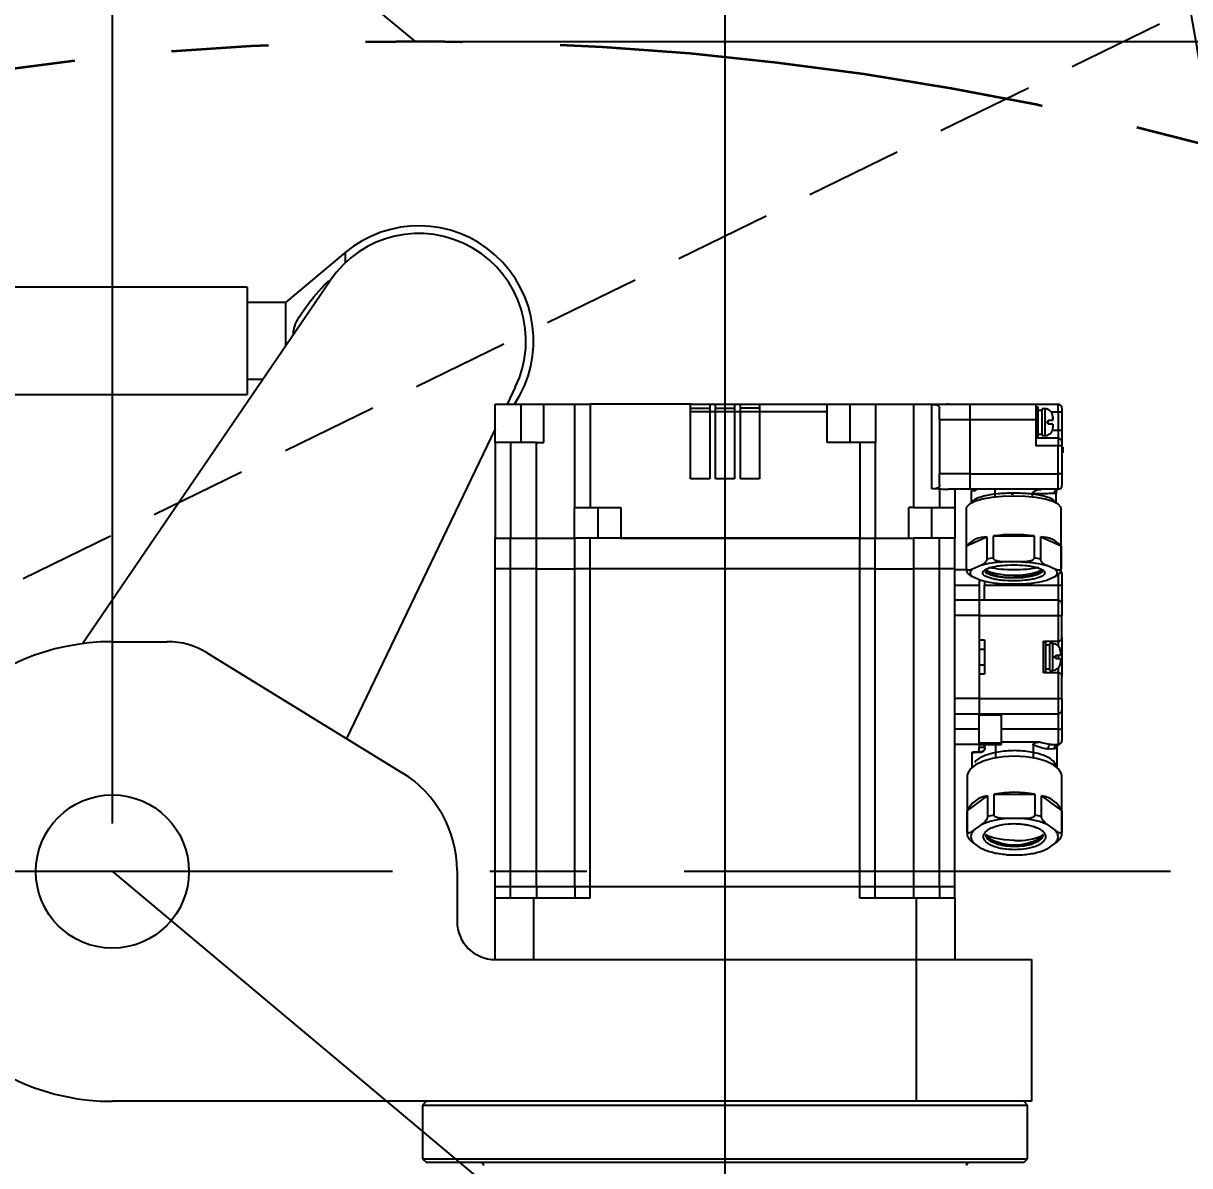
# Model space of a CAD drawing. Header units: millimetres. Extents: x 415 to 2018, y 500 to 823.
# Drawn here: x 527.11 to 542.34, y 716.87 to 731.78 of the extents above; entities that cross this region are included whole.
import ezdxf

# ---------------------------------------------------------------- set-up
doc = ezdxf.new("R2010")
doc.units = ezdxf.units.MM
doc.header["$PDSIZE"] = -1
for name, pattern in [('CENTER', [10.16, 6.35, -1.27, 1.27, -1.27]), ('CENTER2', [1.125, 0.75, -0.125, 0.125, -0.125]), ('HIDDEN', [1.905, 1.27, -0.635]), ('PHANTOM', [12.7, 6.35, -1.27, 1.27, -1.27, 1.27, -1.27])]:
    doc.linetypes.add(name, pattern=pattern)
doc.layers.get('Defpoints').update_dxf_attribs({"lineweight": 18})
doc.dimstyles.new('ISO-25', dxfattribs={"dimtxt": 2.5, "dimasz": 2.5, "dimexe": 1.25, "dimexo": 0.625, "dimtad": 1, "dimtoh": 1, "dimlfac": 10, "dimtxsty": 'Standard', "dimcen": 2.5, "dimadec": 0, "dimazin": 0, "dimtfac": 1, "dimtmove": 0, "dimatfit": 3, "dimfxl": 1, "dimarcsym": 0})

# ---------------------------------------------------------------- blocks, each defined once
blk = doc.blocks.new('*D45')
at = {"color": 0, "lineweight": -2}
for p, q in [((488.268, 721.337), (488.268, 737.799)), ((528.268, 721.337), (528.268, 737.799)), ((490.768, 736.549), (525.768, 736.549))]:
    blk.add_line(p, q, dxfattribs=at)
at = {"color": 0}
for points in [[(490.768, 736.965), (490.768, 736.132), (488.268, 736.549)], [(525.768, 736.965), (525.768, 736.132), (528.268, 736.549)]]:
    blk.add_solid(points, dxfattribs=at)
at = {"layer": 'Defpoints', "color": 0}
for p in [(528.268, 736.549), (488.268, 720.712), (528.268, 720.712)]:
    blk.add_point(p, dxfattribs=at)
at = {"color": 0, "insert": (508.268, 738.424), "char_height": 2.5, "width": 9.64286, "attachment_point": 5}
blk.add_mtext('\\A1;400', dxfattribs=at)
blk = doc.blocks.new('*X9')
at = {"color": 0, "linetype": 'CENTER'}
blk.add_line((33.645, 0), (-34.322, 0), dxfattribs=at)
blk = doc.blocks.new('*X10')
at = {"color": 0, "linetype": 'CENTER2'}
blk.add_line((0, -1.671), (0, 11.6), dxfattribs=at)
blk = doc.blocks.new('*D46')
at = {"color": 0, "lineweight": -2}
for p, q in [((528.268, 721.337), (528.268, 737.759)), ((536.268, 714.286), (536.268, 737.759)), ((533.768, 736.509), (530.768, 736.509))]:
    blk.add_line(p, q, dxfattribs=at)
at = {"color": 0}
for points in [[(530.768, 736.926), (530.768, 736.092), (528.268, 736.509)], [(533.768, 736.926), (533.768, 736.092), (536.268, 736.509)]]:
    blk.add_solid(points, dxfattribs=at)
at = {"layer": 'Defpoints', "color": 0}
for p in [(528.268, 736.509), (528.268, 720.712), (536.268, 713.661)]:
    blk.add_point(p, dxfattribs=at)
at = {"color": 0, "insert": (532.268, 738.384), "char_height": 2.5, "width": 6.07143, "attachment_point": 5}
blk.add_mtext('\\A1;80', dxfattribs=at)
blk = doc.blocks.new('*D48')
at = {"color": 0, "lineweight": -2}
for p, q in [((509.149, 735.35), (537.967, 749.405)), ((542.71, 720.712), (544.591, 720.712))]:
    blk.add_line(p, q, dxfattribs=at)
blk.add_arc((479.137, 720.712), 64.204, 2.23115, 23.76885, dxfattribs=at)
at = {"color": 0}
for points in [[(537.517, 746.414), (538.273, 746.764), (536.843, 748.857)], [(543.709, 723.219), (542.876, 723.203), (543.341, 720.712)]]:
    blk.add_solid(points, dxfattribs=at)
at = {"layer": 'Defpoints', "color": 0}
for p in [(508.587, 735.076), (542.608, 730.386), (474.117, 720.712), (542.085, 720.712), (472.635, 717.541)]:
    blk.add_point(p, dxfattribs=at)
at = {"color": 0, "insert": (542.751, 738.593), "char_height": 2.5, "width": 8.57143, "attachment_point": 5, "rotation": 285.7003}
blk.add_mtext('\\A1;26°', dxfattribs=at)
blk = doc.blocks.new('*D49')
at = {"color": 0, "lineweight": -2}
blk.add_line((503.756, 691.428), (505.32, 690.115), dxfattribs=at)
blk.add_arc((468.856, 720.712), 46.35, 323.0908, 356.9092, dxfattribs=at)
at = {"color": 0}
for points in [[(514.722, 718.224), (515.555, 718.201), (515.206, 720.712)], [(506.243, 692.617), (505.591, 693.136), (504.362, 690.919)]]:
    blk.add_solid(points, dxfattribs=at)
at = {"layer": 'Defpoints', "color": 0}
for p in [(474.117, 720.712), (542.085, 720.712), (472.635, 717.541), (513.957, 710.023), (503.277, 691.829)]:
    blk.add_point(p, dxfattribs=at)
at = {"color": 0, "insert": (510.366, 704.745), "char_height": 2.5, "width": 8.57143, "attachment_point": 5, "rotation": 68.9602}
blk.add_mtext('\\A1;40°', dxfattribs=at)
blk = doc.blocks.new('*D50')
at = {"color": 0, "lineweight": -2}
blk.add_arc((488.268, 680.712), 13.508, 5.6195, 79.3805, dxfattribs=at)
at = {"color": 0}
for points in [[(490.719, 693.573), (490.796, 694.403), (488.268, 694.219)], [(502.128, 682.037), (501.295, 682.032), (501.725, 679.535)]]:
    blk.add_solid(points, dxfattribs=at)
at = {"layer": 'Defpoints', "color": 0}
for p in [(488.268, 736.123), (500.339, 686.774), (488.268, 680.712), (488.268, 679.939), (528.126, 677.225)]:
    blk.add_point(p, dxfattribs=at)
at = {"color": 0, "insert": (499.61, 691.104), "char_height": 2.5, "width": 9.23588, "attachment_point": 5, "rotation": 312.5}
blk.add_mtext('\\A1;95°', dxfattribs=at)
blk = doc.blocks.new('*D54')
at = {"color": 0, "lineweight": -2}
for p, q in [((532.845, 731.547), (596.946, 731.547)), ((595.696, 632.829), (595.696, 729.047)), ((536.912, 630.329), (596.946, 630.329))]:
    blk.add_line(p, q, dxfattribs=at)
at = {"color": 0}
for points in [[(595.279, 729.047), (596.113, 729.047), (595.696, 731.547)], [(595.279, 632.829), (596.113, 632.829), (595.696, 630.329)]]:
    blk.add_solid(points, dxfattribs=at)
at = {"layer": 'Defpoints', "color": 0}
for p in [(532.22, 731.547), (595.696, 731.547), (536.287, 630.329)]:
    blk.add_point(p, dxfattribs=at)
at = {"color": 0, "insert": (593.821, 680.938), "char_height": 2.5, "width": 11.07143, "attachment_point": 5, "rotation": 90}
blk.add_mtext('\\A1;1012', dxfattribs=at)
blk = doc.blocks.new('*D118')
at = {"color": 1, "lineweight": -3}
blk.add_arc((508.268, 715.353), 9.386, 255.3058, 10.6942, dxfattribs=at)
at = {"color": 1}
for points in [[(517.887, 717.226), (517.096, 716.963), (516.705, 719.468)], [(506.046, 706.659), (505.729, 705.888), (503.575, 707.224)]]:
    blk.add_solid(points, dxfattribs=at)
at = {"layer": 'Defpoints', "color": 0}
for p in [(544.22, 732.888), (508.268, 715.353), (508.268, 715.353), (509.485, 706.046), (488.268, 680.712)]:
    blk.add_point(p, dxfattribs=at)
at = {"color": 1, "insert": (513.391, 709.859), "char_height": 2.5, "attachment_point": 5, "rotation": 43}
blk.add_mtext('146%%d', dxfattribs=at)

msp = doc.modelspace()

# ---------------------------------------------------------------- linework, layer by layer
at = {"linetype": 'HIDDEN'}
for p, q in [((524.2202, 738.2466), (532.2202, 731.5466)), ((508.2684, 715.3528), (544.2202, 732.8877))]:
    msp.add_line(p, q, dxfattribs=at)
at = {"color": 161, "linetype": 'Continuous', "lineweight": 25, "true_color": 0x67adff}
for p, q in [((531.3059, 728.7905), (530.5284, 728.14)), ((531.3059, 728.7905), (531.3059, 728.6567)), ((530.0284, 728.34), (495.0284, 728.34)), ((527.8764, 723.6861), (531.1119, 728.429)), ((530.0284, 728.34), (530.0284, 726.94)), ((530.5284, 728.14), (530.0284, 728.14)), ((530.5284, 728.14), (530.5284, 727.64)), ((530.5284, 727.64), (530.5284, 727.5737)), ((530.0284, 727.14), (530.2326, 727.14)), ((533.53, 727.0329), (533.4236, 726.8118)), ((495.0284, 726.94), (530.0284, 726.94)), ((533.2684, 726.3118), (533.2684, 726.8118)), ((533.2684, 726.8118), (533.6039, 726.8118)), ((533.6039, 726.8118), (533.6039, 726.3118)), ((533.6039, 726.8118), (533.9039, 726.8118)), ((533.9039, 726.3118), (533.9039, 726.8118)), ((533.9039, 726.8118), (534.3084, 726.8118)), ((534.3084, 725.4618), (534.3084, 726.8118)), ((534.3084, 726.8118), (534.5084, 726.8118)), ((534.5084, 726.8118), (534.5084, 725.4618)), ((535.8184, 726.8118), (534.5084, 726.8118)), ((535.8184, 725.8368), (535.8184, 726.8118)), ((535.8184, 726.8118), (536.0684, 726.8118)), ((536.0684, 726.8118), (536.0684, 726.7118)), ((536.0684, 726.8118), (536.1434, 726.8118)), ((536.1434, 726.7118), (536.1434, 726.8118)), ((536.1434, 726.8118), (536.3934, 726.8118)), ((536.3934, 726.8118), (536.3934, 726.7118)), ((536.3934, 726.8118), (536.4684, 726.8118)), ((536.4684, 726.7118), (536.4684, 726.8118)), ((536.4684, 726.8118), (536.7184, 726.8118)), ((536.7184, 726.8118), (536.7184, 726.7118)), ((536.7184, 726.8118), (537.6013, 726.8118)), ((537.6013, 726.7118), (537.6013, 726.8118)), ((537.6013, 726.8118), (537.9013, 726.8118)), ((537.9013, 726.3118), (537.9013, 726.8118)), ((537.9013, 726.8118), (538.2376, 726.8118)), ((538.2376, 726.3118), (538.2376, 726.8118)), ((538.2376, 726.8118), (538.7284, 726.8118)), ((538.7284, 726.8118), (538.7284, 725.4618)), ((538.7284, 726.8118), (539.0684, 726.8118)), ((538.9684, 726.8078), (539.0684, 726.8078)), ((538.9684, 725.7058), (538.9684, 726.8078)), ((539.0684, 726.8078), (539.0684, 726.8118)), ((539.0684, 726.8118), (539.1884, 726.8118)), ((539.1884, 726.8118), (539.4684, 726.8118)), ((539.4684, 726.6118), (539.4684, 726.8118)), ((539.4684, 726.8118), (540.3284, 726.8118)), ((540.3284, 726.8118), (540.3284, 726.6118)), ((540.3284, 726.8118), (540.6184, 726.8118)), ((540.6184, 726.7118), (540.6184, 726.8118)), ((535.8184, 726.7618), (536.0684, 726.7618)), ((536.0684, 726.7118), (535.8184, 726.7118)), ((536.0684, 726.7118), (536.0684, 725.8368)), ((536.1434, 726.7118), (536.0684, 726.7118)), ((536.1434, 726.7618), (536.3934, 726.7618)), ((536.1434, 725.8368), (536.1434, 726.7118)), ((536.3934, 726.7118), (536.1434, 726.7118)), ((536.3934, 726.7118), (536.3934, 725.8368)), ((536.4684, 726.7118), (536.3934, 726.7118)), ((536.7184, 726.7618), (536.4684, 726.7618)), ((536.4684, 725.8368), (536.4684, 726.7118)), ((536.7184, 726.7118), (536.4684, 726.7118)), ((536.7184, 726.7118), (536.7184, 725.8368)), ((537.6013, 726.7118), (536.7184, 726.7118)), ((537.6013, 726.3118), (537.6013, 726.7118)), ((539.0684, 726.6118), (539.0684, 726.7546)), ((540.3584, 726.7718), (540.3284, 726.7718)), ((540.3584, 726.3818), (540.3584, 726.7718)), ((540.4484, 726.7518), (540.4084, 726.7518)), ((540.4084, 726.4018), (540.4084, 726.7518)), ((540.4484, 726.5768), (540.4484, 726.7518)), ((540.5263, 726.7118), (540.6184, 726.7118)), ((540.5484, 726.6475), (540.5484, 726.6018)), ((540.5484, 726.6018), (540.5484, 726.6475)), ((540.6184, 726.7118), (540.6684, 726.7118)), ((540.6184, 726.7118), (540.6184, 726.4668)), ((540.6684, 726.7618), (540.6684, 726.7118)), ((540.6684, 726.7118), (540.6684, 726.4668)), ((533.2684, 726.4895), (531.324, 722.4491)), ((539.0684, 726.6118), (539.4684, 726.6118)), ((539.0684, 726.6118), (539.0684, 725.9018)), ((539.4684, 725.9018), (539.4684, 726.6118)), ((539.4684, 726.6118), (540.3284, 726.6118)), ((540.3284, 726.6118), (540.3284, 726.2668)), ((540.4484, 726.5768), (540.4884, 726.5768)), ((540.4484, 726.4018), (540.4484, 726.5768)), ((540.4884, 726.5768), (540.4884, 726.6018)), ((540.4884, 726.5518), (540.4884, 726.5768)), ((540.5484, 726.5518), (540.5484, 726.5061)), ((540.3284, 726.3818), (540.3584, 726.3818)), ((540.6184, 726.3668), (540.3284, 726.3668)), ((540.3584, 726.4218), (540.4084, 726.4218)), ((540.4084, 726.4018), (540.4484, 726.4018)), ((540.4884, 726.4101), (540.4884, 726.412)), ((540.6184, 726.4668), (540.5404, 726.4668)), ((540.6184, 726.4668), (540.6184, 726.3668)), ((540.6684, 726.4668), (540.6184, 726.4668)), ((540.6184, 726.3668), (540.6184, 726.2668)), ((540.6684, 726.4668), (540.6684, 726.3168)), ((533.2684, 726.3118), (533.2684, 725.0618)), ((533.4684, 726.3118), (533.2684, 726.3118)), ((533.4684, 726.3118), (533.4684, 725.0618)), ((533.8084, 726.3118), (533.4684, 726.3118)), ((533.8084, 725.0618), (533.8084, 726.3118)), ((533.8084, 726.3118), (533.9039, 726.3118)), ((538.0284, 726.3118), (537.6013, 726.3118)), ((538.0284, 726.3118), (538.0284, 725.0618)), ((538.2284, 726.3118), (538.0284, 726.3118)), ((538.2284, 726.3118), (538.2284, 725.0618)), ((538.2284, 726.3118), (538.2376, 726.3118)), ((540.6184, 726.2668), (540.3284, 726.2668)), ((540.6684, 726.2668), (540.6184, 726.2668)), ((540.6184, 725.9018), (540.6184, 726.2668)), ((540.6684, 726.3168), (540.6684, 726.2668)), ((540.6684, 726.2668), (540.6684, 725.9018)), ((540.6784, 726.2523), (540.6684, 726.2523)), ((540.6784, 726.2281), (540.6684, 726.2281)), ((540.6784, 726.1978), (540.6684, 726.1978)), ((540.6784, 726.2523), (540.6784, 726.2281)), ((540.6784, 726.2281), (540.6784, 726.1978)), ((540.6784, 726.1978), (540.6784, 726.1753)), ((540.6784, 726.1753), (540.6684, 726.1753)), ((540.6684, 726.1751), (540.6784, 726.1751)), ((540.6684, 726.1724), (540.6784, 726.1724)), ((540.6784, 726.1724), (540.6797, 726.1724)), ((540.6784, 726.1724), (540.6784, 726.1724)), ((539.0684, 725.759), (539.0684, 725.9018)), ((539.4684, 725.9018), (539.0684, 725.9018)), ((539.4684, 725.7018), (539.4684, 725.9018)), ((539.4684, 725.9018), (540.6184, 725.9018)), ((540.6184, 725.7018), (540.6184, 725.9018)), ((540.6684, 725.9018), (540.6184, 725.9018)), ((540.6684, 725.9018), (540.6684, 725.7518)), ((536.0684, 725.8368), (535.8184, 725.8368)), ((536.3934, 725.8368), (536.1434, 725.8368)), ((536.7184, 725.8368), (536.4684, 725.8368)), ((539.0684, 725.7058), (538.9684, 725.7058)), ((539.0684, 725.7058), (539.0684, 725.4618)), ((539.4684, 725.7018), (539.1884, 725.7018)), ((539.2684, 725.7018), (539.2684, 725.4618)), ((540.6184, 725.7018), (539.4684, 725.7018)), ((539.4829, 725.6818), (539.4829, 725.5219)), ((539.5384, 725.6818), (539.4829, 725.6818)), ((539.5384, 725.7018), (539.5384, 725.6818)), ((539.7964, 725.5984), (539.7964, 725.7018)), ((540.0368, 725.638), (540.0066, 725.6378)), ((540.2805, 725.6402), (540.2805, 725.5984)), ((540.5939, 725.5219), (540.5939, 725.6551)), ((534.3048, 725.0618), (534.3048, 725.4618)), ((534.3084, 725.4618), (534.3048, 725.4618)), ((534.3084, 725.4618), (534.5084, 725.4618)), ((534.5084, 725.4618), (534.9084, 725.4618)), ((534.6084, 725.4618), (534.6084, 725.0618)), ((534.9084, 725.4618), (534.9084, 725.0618)), ((538.7284, 725.4618), (538.6684, 725.4618)), ((538.6684, 725.0618), (538.6684, 725.4618)), ((538.7284, 725.4618), (539.0684, 725.4618)), ((538.9684, 725.0618), (538.9684, 725.4618)), ((539.0684, 725.4618), (539.2684, 725.4618)), ((539.2684, 725.4618), (539.2684, 725.0618)), ((539.4184, 725.4507), (539.4184, 724.6586)), ((540.6584, 724.6586), (540.6584, 725.4507)), ((533.2684, 725.0618), (533.4684, 725.0618)), ((533.2684, 724.6618), (533.2684, 725.0618)), ((533.4684, 725.0618), (533.8084, 725.0618)), ((533.4684, 724.6618), (533.4684, 725.0618)), ((533.8084, 725.0618), (534.3048, 725.0618)), ((533.8084, 724.6618), (533.8084, 725.0618)), ((533.8084, 725.0618), (534.3084, 725.0618)), ((534.3084, 724.6618), (534.3084, 725.0618)), ((534.5084, 725.0618), (534.3084, 725.0618)), ((534.5084, 724.6618), (534.5084, 725.0618)), ((538.0284, 725.0618), (534.5084, 725.0618)), ((534.9084, 725.0618), (538.0284, 725.0618)), ((538.0284, 725.0618), (538.2284, 725.0618)), ((538.0284, 724.6618), (538.0284, 725.0618)), ((538.2284, 725.0618), (538.6684, 725.0618)), ((538.2284, 724.6618), (538.2284, 725.0618)), ((538.2284, 725.0618), (538.7284, 725.0618)), ((538.7284, 725.0618), (538.7284, 724.6618)), ((539.0684, 725.0618), (538.7284, 725.0618)), ((539.0684, 724.6618), (539.0684, 725.0618)), ((539.2684, 725.0618), (539.0684, 725.0618)), ((539.2684, 724.6618), (539.2684, 725.0618)), ((539.4204, 724.9612), (539.6865, 725.0805)), ((539.6865, 725.0805), (539.6865, 724.7907)), ((539.7724, 725.0933), (540.3045, 725.0933)), ((539.7724, 724.8035), (539.7724, 725.0933)), ((540.3045, 725.0933), (540.3045, 724.8035)), ((540.3904, 724.7907), (540.3904, 725.0805)), ((540.3904, 725.0805), (540.6565, 724.9612)), ((539.4204, 724.6714), (539.4204, 724.9612)), ((540.6565, 724.9612), (540.6565, 724.6714)), ((533.2684, 720.5118), (533.2684, 724.6618)), ((533.4684, 724.6618), (533.2684, 724.6618)), ((533.4684, 720.5118), (533.4684, 724.6618)), ((533.8084, 724.6618), (533.4684, 724.6618)), ((533.8084, 720.5118), (533.8084, 724.6618)), ((533.8084, 724.6618), (534.3084, 724.6618)), ((534.3084, 720.5118), (534.3084, 724.6618)), ((534.5084, 724.6618), (534.3084, 724.6618)), ((534.5084, 720.5118), (534.5084, 724.6618)), ((538.0284, 724.6618), (534.5084, 724.6618)), ((538.0284, 720.5118), (538.0284, 724.6618)), ((538.2284, 724.6618), (538.0284, 724.6618)), ((538.2284, 720.5118), (538.2284, 724.6618)), ((538.2284, 724.6618), (538.7284, 724.6618)), ((538.7284, 724.6618), (538.7284, 720.5118)), ((539.0684, 724.6618), (538.7284, 724.6618)), ((539.0684, 720.5118), (539.0684, 724.6618)), ((539.2684, 724.6618), (539.0684, 724.6618)), ((539.2684, 720.5118), (539.2684, 724.6618)), ((539.6066, 724.7066), (539.5003, 724.6589)), ((540.1447, 724.7552), (539.9321, 724.7552)), ((540.034, 724.7151), (540.0391, 724.7151)), ((540.5766, 724.6589), (540.4703, 724.7066)), ((539.419, 724.6518), (539.2684, 724.6518)), ((539.5003, 724.5617), (539.6066, 724.514)), ((539.5884, 724.5222), (539.5884, 724.4518)), ((539.6634, 724.6393), (539.6694, 724.6565)), ((540.4703, 724.514), (540.5766, 724.5617)), ((540.6184, 724.5873), (540.6184, 724.4518)), ((540.6684, 724.6018), (540.6684, 724.4518)), ((539.2684, 724.4518), (539.5884, 724.4518)), ((539.5884, 724.4518), (539.5884, 724.2518)), ((539.6584, 724.5038), (539.6584, 724.4518)), ((539.6584, 724.4518), (540.6184, 724.4518)), ((539.6584, 724.2518), (539.6584, 724.4518)), ((539.9321, 724.4654), (540.1447, 724.4654)), ((540.0429, 724.5055), (540.0379, 724.5055)), ((540.6184, 724.4518), (540.6184, 724.2518)), ((540.6184, 724.4518), (540.6684, 724.4518)), ((540.6684, 724.4518), (540.6684, 724.2018)), ((539.5884, 724.2518), (539.2684, 724.2518)), ((539.5884, 724.2518), (539.5884, 724.0518)), ((540.6184, 724.2518), (539.5884, 724.2518)), ((540.6184, 724.2518), (540.6184, 724.0518)), ((540.6684, 724.2018), (540.6684, 724.0518)), ((539.5884, 724.0518), (539.2684, 724.0518)), ((539.5884, 724.0518), (539.5884, 722.9718)), ((539.5884, 724.0518), (539.5884, 723.7368)), ((539.5884, 724.0518), (540.6184, 724.0518)), ((540.6184, 724.0518), (540.6684, 724.0518)), ((540.6184, 724.0518), (540.6184, 723.7168)), ((540.6684, 723.7668), (540.6684, 724.0518)), ((540.6684, 723.7668), (540.6684, 723.2568)), ((528.2684, 723.7118), (528.9858, 723.7118)), ((539.5884, 723.7368), (539.6584, 723.7368)), ((539.6584, 723.6118), (539.5884, 723.6118)), ((539.6584, 723.7368), (539.6584, 723.2868)), ((540.4284, 723.3068), (540.4284, 723.7168)), ((540.4284, 723.7168), (540.6184, 723.7168)), ((540.4584, 723.7068), (540.4284, 723.7068)), ((540.4584, 723.3168), (540.4584, 723.7068)), ((540.5084, 723.6668), (540.4584, 723.6668)), ((540.5484, 723.6868), (540.5084, 723.6868)), ((540.5084, 723.3368), (540.5084, 723.6868)), ((540.5484, 723.5118), (540.5484, 723.6868)), ((540.6184, 723.7168), (540.6184, 723.6556)), ((529.5092, 723.5639), (532.0536, 722.0009)), ((540.5884, 723.5118), (540.5484, 723.5118)), ((540.5484, 723.3368), (540.5484, 723.5118)), ((540.5884, 723.5118), (540.5884, 723.5368)), ((540.5884, 723.4868), (540.5884, 723.5118)), ((540.6184, 723.5368), (540.6184, 723.4868)), ((540.6484, 723.5825), (540.6484, 723.5368)), ((540.6484, 723.4868), (540.6484, 723.4411)), ((540.6484, 723.4868), (540.6484, 723.4411)), ((539.5884, 723.4118), (539.6584, 723.4118)), ((540.4284, 723.3168), (540.4584, 723.3168)), ((540.6184, 723.3068), (540.4284, 723.3068)), ((540.5084, 723.3368), (540.5484, 723.3368)), ((540.6184, 723.3671), (540.6184, 723.3068)), ((540.6184, 723.3068), (540.6184, 722.9718)), ((539.5884, 723.2868), (539.5884, 722.9718)), ((539.6584, 723.2868), (539.5884, 723.2868)), ((540.6684, 722.9718), (540.6684, 723.2568)), ((539.5884, 722.9718), (539.2684, 722.9718)), ((539.5884, 722.9718), (539.5884, 722.7718)), ((539.5884, 722.9718), (540.6184, 722.9718)), ((540.6184, 722.9718), (540.6184, 722.7718)), ((540.6184, 722.9718), (540.6684, 722.9718)), ((540.6684, 722.9718), (540.6684, 722.8218)), ((539.2684, 722.7718), (539.5884, 722.7718)), ((539.5884, 722.7718), (540.6184, 722.7718)), ((539.5884, 722.7518), (539.5884, 722.7718)), ((539.8784, 722.7518), (539.5884, 722.7518)), ((539.5884, 722.3918), (539.5884, 722.7518)), ((539.8784, 722.7518), (539.8784, 722.7718)), ((539.8784, 722.3918), (539.8784, 722.7518)), ((540.6184, 722.7718), (540.6184, 722.5718)), ((540.6684, 722.8218), (540.6684, 722.5718)), ((539.5884, 722.5718), (539.2684, 722.5718)), ((540.6184, 722.5718), (539.8784, 722.5718)), ((540.6184, 722.5718), (540.6684, 722.5718)), ((540.6184, 722.5718), (540.6184, 722.3718)), ((540.6684, 722.5718), (540.6684, 722.4218)), ((539.5884, 722.3918), (539.8784, 722.3918)), ((539.5884, 722.3918), (539.5884, 722.3718)), ((539.8784, 722.4029), (540.3803, 722.4029)), ((539.8784, 722.3718), (539.8784, 722.3918)), ((539.5884, 722.3718), (539.2684, 722.3718)), ((539.4929, 722.2618), (539.4929, 722.0713)), ((539.5884, 722.3718), (539.8784, 722.3718)), ((539.6584, 722.3718), (539.5884, 722.3718)), ((539.5884, 722.3718), (539.5884, 722.3318)), ((539.5884, 722.2718), (539.5884, 722.3318)), ((539.6584, 722.3318), (539.5884, 722.3318)), ((539.5884, 722.2718), (539.6084, 722.2718)), ((539.6584, 722.3218), (539.6584, 722.3719)), ((539.6615, 722.3248), (539.6615, 722.3719)), ((539.8064, 722.1961), (539.8064, 722.3718)), ((540.2905, 722.3654), (540.2905, 722.1961)), ((540.5714, 722.3147), (540.4892, 722.3089)), ((540.506, 722.375), (540.5288, 722.3718)), ((540.5211, 722.3707), (540.5074, 722.3731)), ((540.5288, 722.3718), (540.6184, 722.3718)), ((540.6039, 722.3283), (540.5714, 722.3147)), ((540.6039, 722.0713), (540.6039, 722.3283)), ((539.4284, 721.9549), (539.4284, 721.2117)), ((540.6684, 721.2117), (540.6684, 721.9549)), ((539.4304, 721.5046), (539.6965, 721.6993)), ((539.6965, 721.6993), (539.6965, 721.4274)), ((539.7824, 721.7203), (540.3145, 721.7203)), ((539.7824, 721.4484), (539.7824, 721.7203)), ((540.3145, 721.7203), (540.3145, 721.4484)), ((540.4004, 721.4274), (540.4004, 721.6993)), ((540.4004, 721.6993), (540.6665, 721.5046)), ((539.4304, 721.2327), (539.4304, 721.5046)), ((540.6665, 721.5046), (540.6665, 721.2327)), ((539.6166, 721.3236), (539.5103, 721.2458)), ((540.1547, 721.4031), (539.9421, 721.4031)), ((540.0439, 721.3376), (540.049, 721.3376)), ((540.5866, 721.2458), (540.4803, 721.3236)), ((539.5103, 721.087), (539.6166, 721.0092)), ((540.4803, 721.0092), (540.5866, 721.087)), ((539.9421, 720.9297), (540.1547, 720.9297)), ((540.0529, 720.9953), (540.0478, 720.9952)), ((532.7684, 720.7228), (532.7684, 720.0618)), ((533.2684, 720.3618), (533.2684, 720.5118)), ((533.4684, 720.5118), (533.2684, 720.5118)), ((533.4684, 720.3618), (533.4684, 720.5118)), ((533.8084, 720.5118), (533.4684, 720.5118)), ((533.8084, 720.5118), (533.8084, 720.3618)), ((534.3084, 720.5118), (533.8084, 720.5118)), ((534.5084, 720.5118), (534.3084, 720.5118)), ((534.3084, 720.5118), (534.3084, 720.3618)), ((534.5084, 720.3618), (534.5084, 720.5118)), ((538.0284, 720.5118), (534.5084, 720.5118)), ((538.0284, 720.3618), (538.0284, 720.5118)), ((538.2284, 720.5118), (538.0284, 720.5118)), ((538.2284, 720.3618), (538.2284, 720.5118)), ((538.7284, 720.5118), (538.2284, 720.5118)), ((538.7284, 720.5118), (538.7284, 720.3618)), ((539.0684, 720.5118), (538.7284, 720.5118)), ((539.0684, 720.5118), (539.0684, 720.3618)), ((539.2684, 720.5118), (539.0684, 720.5118)), ((539.2684, 720.3618), (539.2684, 720.5118)), ((533.2684, 719.5618), (533.2684, 720.3618)), ((533.7684, 720.3618), (533.2684, 720.3618)), ((533.7684, 720.3618), (533.7684, 719.5618)), ((534.5084, 720.3618), (533.7684, 720.3618)), ((538.7684, 720.3618), (538.0284, 720.3618)), ((538.7684, 719.5618), (538.7684, 720.3618)), ((539.2684, 720.3618), (538.7684, 720.3618)), ((539.2684, 720.3618), (539.2684, 719.5618)), ((533.2684, 719.5618), (538.7684, 719.5618)), ((538.7684, 717.7118), (538.7684, 719.5618)), ((538.7684, 719.5618), (540.2684, 719.5618)), ((540.2684, 719.5618), (540.2684, 717.7118)), ((538.7684, 717.7118), (528.2684, 717.7118)), ((532.3684, 717.7118), (532.3184, 717.6618)), ((532.3184, 717.6618), (532.3184, 716.9618)), ((532.3184, 717.6618), (535.5552, 717.6618)), ((535.5552, 717.6618), (540.2184, 717.6618)), ((540.2684, 717.7118), (538.7684, 717.7118)), ((540.2184, 717.6618), (540.1684, 717.7118)), ((540.2184, 716.9618), (540.2184, 717.6618)), ((532.3184, 716.9618), (532.3684, 716.9118)), ((532.3184, 716.9618), (535.5552, 716.9618)), ((535.5642, 716.9118), (532.3684, 716.9118)), ((535.5552, 716.9618), (540.2184, 716.9618)), ((540.1684, 716.9118), (535.5642, 716.9118)), ((540.1684, 716.9118), (540.2184, 716.9618))]:
    msp.add_line(p, q, dxfattribs=at)
msp.add_line((528.2684, 720.7118), (536.2684, 714.0118))
for points in [[(540.6584, 725.4507), (540.6539, 725.47), (540.6182, 725.5076), (540.5487, 725.5418), (540.4496, 725.5708), (540.3266, 725.5927), (540.1868, 725.6065), (540.0384, 725.6111), (539.8901, 725.6065), (539.7503, 725.5927), (539.6273, 725.5708), (539.5282, 725.5418), (539.4587, 725.5076), (539.423, 725.47), (539.4184, 725.4507)], [(540.0427, 724.5422), (539.9266, 724.5466), (539.8215, 724.5601), (539.7376, 724.5813), (539.6831, 724.6082), (539.6635, 724.6382), (539.6634, 724.6393)], [(540.4063, 724.6476), (540.4044, 724.6461), (540.3497, 724.6183), (540.2646, 724.5963), (540.1573, 724.5822), (540.0384, 724.5773), (539.9195, 724.5822), (539.8123, 724.5963), (539.7272, 724.6183), (539.6725, 724.6461), (539.6706, 724.6476)], [(540.0384, 724.5584), (540.1543, 724.5632), (540.2589, 724.5769), (540.3418, 724.5984), (540.3951, 724.6255), (540.4125, 724.6487)], [(540.4134, 724.6392), (540.3964, 724.6103), (540.3443, 724.5831), (540.2623, 724.5614), (540.1584, 724.5473), (540.0427, 724.5422)], [(540.4081, 724.6556), (540.4134, 724.6404), (540.4134, 724.6392)], [(540.6684, 721.9549), (540.6639, 721.9865), (540.6282, 722.0478), (540.5587, 722.1037), (540.4596, 722.151), (540.3366, 722.1869), (540.1968, 722.2093), (540.0484, 722.2169), (539.9001, 722.2093), (539.7603, 722.1869), (539.6373, 722.151), (539.5382, 722.1037), (539.4687, 722.0478), (539.433, 721.9865), (539.4284, 721.9549)], [(540.4234, 721.1936), (540.4064, 721.1463), (540.3543, 721.1019), (540.2723, 721.0665), (540.1684, 721.0434), (540.0527, 721.0351), (539.9366, 721.0423), (539.8315, 721.0643), (539.7476, 721.099), (539.6931, 721.1429), (539.6735, 721.1918), (539.6734, 721.1937)], [(539.6739, 721.2012), (539.6918, 721.1598), (539.7451, 721.1156), (539.828, 721.0806), (539.9326, 721.0581), (540.0484, 721.0503)], [(540.0484, 721.1155), (539.9118, 721.1234), (539.7853, 721.1467), (539.6783, 721.1834)], [(540.0484, 721.0503), (540.1643, 721.0581), (540.2689, 721.0806), (540.3518, 721.1156), (540.4051, 721.1598), (540.423, 721.2012)]]:
    msp.add_lwpolyline(points, dxfattribs=at)
msp.add_circle((528.2684, 720.7118), 1, dxfattribs=at)
at = {"linetype": 'PHANTOM', "lineweight": 35}
msp.add_arc((532.2637, 691.7091), 39.8376, 59.93741, 113.14594, dxfattribs=at)
at = {"color": 161, "linetype": 'Continuous', "lineweight": 25, "true_color": 0x67adff}
for centre, radius, start, end in [((532.2684, 727.64), 1.5, 326.48636, 129.91667), ((532.2684, 727.64), 1.4, 334.30122, 145.69878), ((540.6184, 726.7618), 0.05, 0, 90), ((540.4484, 726.5018), 0.1, 270, 293.57812), ((540.6184, 726.3168), 0.05, 0, 90), ((540.6184, 725.7518), 0.05, 270, 360), ((539.689, 724.7185), 0.362, 90.3979, 137.89429), ((540.0384, 722.8396), 2.2693, 83.26642, 96.73358), ((540.3879, 724.7185), 0.362, 42.10555, 89.60322), ((539.461, 724.6586), 0.0426, 162.46227, 197.53773), ((539.9652, 723.2193), 1.596, 96.93958, 100.05619), ((540.0201, 726.1974), 1.5444, 258.32309, 270.68133), ((540.0568, 726.1975), 1.5445, 269.31931, 281.67628), ((540.1118, 723.2202), 1.595, 79.94285, 83.06138), ((540.6157, 724.6586), 0.0427, 342.5251, 17.4749), ((539.962, 725.0667), 0.514, 234.66672, 278.55281), ((540.6184, 724.6018), 0.05, 0, 53.04163), ((540.6184, 724.2018), 0.05, 360, 90), ((540.6184, 723.7668), 0.05, 270, 0), ((528.2684, 720.7118), 3, 90, 180), ((528.9858, 722.7118), 1, 58.43819, 90), ((540.6184, 723.2568), 0.05, 360, 90), ((540.6184, 722.8218), 0.05, 270, 0), ((540.6184, 722.4218), 0.05, 270, 0), ((531.2684, 720.7228), 1.5, 0, 58.43819), ((539.7408, 721.3597), 0.3425, 97.43214, 154.97576), ((540.0484, 720.3469), 1.399, 79.03543, 100.96457), ((540.3561, 721.3597), 0.3426, 25.02552, 82.56658), ((539.9848, 720.4321), 1.0362, 101.26727, 106.15471), ((540.1119, 720.4315), 1.0369, 73.8468, 78.73122), ((539.54, 721.2117), 0.1116, 169.18016, 190.81984), ((540.0784, 721.9925), 0.8776, 268.04167, 293.11515), ((540.5568, 721.2117), 0.1116, 349.18016, 10.81984), ((540.0484, 721.7463), 0.6856, 241.15536, 298.84464), ((528.2684, 720.7118), 3, 180, 270), ((533.2684, 720.0618), 0.5, 180, 270), ((533.0784, 716.8718), 0.04, 0, 90), ((539.4584, 716.8718), 0.04, 90, 180)]:
    msp.add_arc(centre, radius, start, end, dxfattribs=at)
for centre, start_param, end_param in [((540.4084, 726.5768), 1.5707963, 1.7327943), ((540.3584, 726.5768), 1.4900635, 1.5707963), ((540.4584, 723.5118), 4.712389, 4.8743869), ((540.5084, 723.5118), 4.6316562, 4.712389)]:
    msp.add_ellipse(centre, major_axis=(0.31, 0), ratio=0.5, start_param=start_param, end_param=end_param, dxfattribs=at)
for points, knots in [([(530.6325, 727.7261), (530.6333, 727.7418), (530.6384, 727.8399), (530.7718, 728.053), (530.9309, 728.2644), (531.064, 728.3947), (531.0951, 728.4252)], [0, 0, 0, 0, 0.04695771, 0.29403707, 0.72197769, 0.85293731, 0.85293731, 0.85293731, 0.85293731]), ([(538.9684, 726.8078), (538.9794, 726.8076), (539.0012, 726.8072), (539.0302, 726.8032), (539.052, 726.7948), (539.0649, 726.7805), (539.0682, 726.7658), (539.0684, 726.7564), (539.0684, 726.7546)], [0, 0, 0, 0, 0.02482316, 0.04965943, 0.07412674, 0.09815914, 0.12348858, 0.12923582, 0.12923582, 0.12923582, 0.12923582]), ([(539.1884, 726.8118), (539.1692, 726.811), (539.1324, 726.8094), (539.0891, 726.8083), (539.0684, 726.8078)], [0, 0, 0, 0, 0.06263512, 0.12006648, 0.12006648, 0.12006648, 0.12006648]), ([(540.4891, 726.7428), (540.4879, 726.7434), (540.4756, 726.7501), (540.4613, 726.751), (540.4484, 726.7518)], [0, 0, 0, 0, 0.004099095, 0.041967838, 0.041967838, 0.041967838, 0.041967838]), ([(540.5484, 726.6475), (540.5473, 726.6594), (540.5451, 726.6831), (540.5272, 726.7142), (540.5063, 726.7328), (540.4923, 726.7397), (540.4884, 726.7416)], [0, 0, 0, 0, 0.03542337, 0.07090626, 0.10510848, 0.11789686, 0.11789686, 0.11789686, 0.11789686]), ([(540.4884, 726.6018), (540.4983, 726.6018), (540.5179, 726.6018), (540.5382, 726.6018), (540.5474, 726.6018), (540.5482, 726.6018), (540.5484, 726.6018)], [0, 0, 0, 0, 0.017091347, 0.034175387, 0.051399424, 0.060003996, 0.060003996, 0.060003996, 0.060003996]), ([(540.5484, 726.5518), (540.5473, 726.5518), (540.5449, 726.5518), (540.5262, 726.5518), (540.5054, 726.5518), (540.4918, 726.5518), (540.4884, 726.5518)], [0, 0, 0, 0, 0.018636953, 0.036922514, 0.054313037, 0.060003996, 0.060003996, 0.060003996, 0.060003996]), ([(540.4884, 726.412), (540.4983, 726.4176), (540.5179, 726.4287), (540.5382, 726.4565), (540.5474, 726.4836), (540.5482, 726.5005), (540.5484, 726.5061)], [0, 0, 0, 0, 0.03359091, 0.06716322, 0.10101234, 0.11791498, 0.11791498, 0.11791498, 0.11791498]), ([(539.0684, 725.759), (539.0677, 725.7503), (539.0663, 725.7342), (539.052, 725.7187), (539.0297, 725.7103), (539.0007, 725.7064), (538.9793, 725.706), (538.9684, 725.7058)], [0, 0, 0, 0, 0.02990652, 0.05519672, 0.08054923, 0.10459799, 0.1291466, 0.1291466, 0.1291466, 0.1291466]), ([(539.0684, 725.7058), (539.091, 725.7052), (539.1343, 725.704), (539.1709, 725.7025), (539.1884, 725.7018)], [0, 0, 0, 0, 0.06268138, 0.12006546, 0.12006546, 0.12006546, 0.12006546]), ([(540.0384, 725.6524), (539.9654, 725.6502), (539.8198, 725.6459), (539.6371, 725.6126), (539.5147, 725.5685), (539.4984, 725.5346), (539.4911, 725.5195)], [0, 0, 0, 0, 0.15343469, 0.30579368, 0.45850895, 0.58183436, 0.58183436, 0.58183436, 0.58183436]), ([(540.5694, 725.5405), (540.5651, 725.5483), (540.5502, 725.5747), (540.4386, 725.6124), (540.2573, 725.6459), (540.1114, 725.6502), (540.0384, 725.6524)], [0, 0, 0, 0, 0.0673783, 0.23048641, 0.3927661, 0.55493091, 0.55493091, 0.55493091, 0.55493091]), ([(540.2805, 725.6402), (540.2808, 725.643), (540.2817, 725.6499), (540.2901, 725.6621), (540.3116, 725.6797), (540.349, 725.6968), (540.3817, 725.7001), (540.3982, 725.7018)], [0, 0, 0, 0, 0.00884676, 0.02104824, 0.04396096, 0.09229978, 0.14143824, 0.14143824, 0.14143824, 0.14143824]), ([(540.5705, 725.6481), (540.5565, 725.6472), (540.5302, 725.6456), (540.4626, 725.6433), (540.3814, 725.6415), (540.3134, 725.6406), (540.2805, 725.6402)], [0, 0, 0, 0, 0.07745305, 0.14524364, 0.21997439, 0.29020944, 0.29020944, 0.29020944, 0.29020944]), ([(540.5705, 725.6481), (540.5708, 725.6545), (540.5711, 725.6645), (540.5765, 725.6769), (540.5826, 725.6856), (540.5904, 725.6929), (540.5994, 725.6981), (540.6089, 725.7012), (540.6153, 725.7016), (540.6184, 725.7018)], [0, 0, 0, 0, 0.018751744, 0.029028038, 0.039630542, 0.050326936, 0.060869, 0.071023005, 0.080612888, 0.080612888, 0.080612888, 0.080612888]), ([(540.5938, 725.6551), (540.5939, 725.6551), (540.6019, 725.6547), (540.5862, 725.6514), (540.5705, 725.6481)], [0, 0, 0, 0, 0.000123592, 0.024900073, 0.024900073, 0.024900073, 0.024900073]), ([(540.5939, 725.6551), (540.5947, 725.6617), (540.5959, 725.6718), (540.6026, 725.6841), (540.6076, 725.6893), (540.6101, 725.6919)], [0, 0, 0, 0, 0.019686129, 0.030360939, 0.041290006, 0.041290006, 0.041290006, 0.041290006]), ([(539.5003, 724.6589), (539.4835, 724.6517), (539.4628, 724.6427), (539.4386, 724.6446), (539.4294, 724.6489), (539.4234, 724.6568), (539.4208, 724.6637), (539.4205, 724.6693), (539.4204, 724.6714)], [0, 0, 0, 0, 0.055458048, 0.06811926, 0.082832205, 0.088765462, 0.094756429, 0.098563319, 0.098563319, 0.098563319, 0.098563319]), ([(539.6865, 724.7907), (539.6864, 724.7881), (539.686, 724.7824), (539.6831, 724.772), (539.6762, 724.7577), (539.6546, 724.7311), (539.6299, 724.7173), (539.6105, 724.7084), (539.6066, 724.7066)], [0, 0, 0, 0, 0.00534541, 0.01187941, 0.02211531, 0.04209875, 0.1062112, 0.12208708, 0.12208708, 0.12208708, 0.12208708]), ([(539.9321, 724.7552), (539.8699, 724.7507), (539.7455, 724.7416), (539.6529, 724.7183), (539.6066, 724.7066)], [0, 0, 0, 0, 0.16487614, 0.32975557, 0.32975557, 0.32975557, 0.32975557]), ([(540.0379, 724.5055), (539.9872, 724.5069), (539.9091, 724.509), (539.8151, 724.5221), (539.7505, 724.5355), (539.698, 724.5522), (539.649, 724.5765), (539.6237, 724.6098), (539.6477, 724.6432), (539.6958, 724.6675), (539.7477, 724.6844), (539.8118, 724.698), (539.9053, 724.7112), (539.9833, 724.7136), (540.034, 724.7151)], [0, 0, 0, 0, 0.10368308, 0.15946921, 0.21642344, 0.27338075, 0.32916257, 0.43284762, 0.53653232, 0.59231429, 0.6492725, 0.70622667, 0.76201094, 0.86569608, 0.86569608, 0.86569608, 0.86569608]), ([(539.9321, 724.7552), (539.8984, 724.7555), (539.857, 724.7558), (539.8088, 724.7686), (539.7902, 724.777), (539.7784, 724.7875), (539.7732, 724.7956), (539.7726, 724.8013), (539.7724, 724.8035)], [0, 0, 0, 0, 0.09993346, 0.12274435, 0.14925937, 0.15995086, 0.170746, 0.17760694, 0.17760694, 0.17760694, 0.17760694]), ([(540.0391, 724.7151), (540.0898, 724.7137), (540.1679, 724.7115), (540.2618, 724.6985), (540.3264, 724.6851), (540.3789, 724.6684), (540.4279, 724.6441), (540.4532, 724.6108), (540.4291, 724.5774), (540.381, 724.553), (540.3291, 724.5362), (540.2651, 724.5226), (540.1716, 724.5094), (540.0936, 724.507), (540.0429, 724.5055)], [0, 0, 0, 0, 0.10367369, 0.15944922, 0.2163974, 0.27334513, 0.32912164, 0.43279475, 0.53646775, 0.59224328, 0.64919008, 0.70614017, 0.76191451, 0.86558799, 0.86558799, 0.86558799, 0.86558799]), ([(540.3045, 724.8035), (540.3042, 724.801), (540.3036, 724.7954), (540.2977, 724.7864), (540.2839, 724.7751), (540.2407, 724.7582), (540.1913, 724.7555), (540.1525, 724.7553), (540.1447, 724.7552)], [0, 0, 0, 0, 0.00777008, 0.01727975, 0.03216874, 0.06123785, 0.1544972, 0.17759508, 0.17759508, 0.17759508, 0.17759508]), ([(540.1447, 724.7552), (540.207, 724.7507), (540.3314, 724.7416), (540.424, 724.7183), (540.4703, 724.7066)], [0, 0, 0, 0, 0.16488153, 0.32976151, 0.32976151, 0.32976151, 0.32976151]), ([(540.4703, 724.7066), (540.4534, 724.7144), (540.4327, 724.7241), (540.4086, 724.7476), (540.3993, 724.7601), (540.3934, 724.7733), (540.3908, 724.7826), (540.3905, 724.7884), (540.3904, 724.7907)], [0, 0, 0, 0, 0.06869334, 0.0843726, 0.10259932, 0.10994838, 0.11736642, 0.12208326, 0.12208326, 0.12208326, 0.12208326]), ([(540.6565, 724.6714), (540.6563, 724.669), (540.656, 724.6635), (540.653, 724.6558), (540.6461, 724.6476), (540.6246, 724.6404), (540.5999, 724.6488), (540.5804, 724.6573), (540.5766, 724.6589)], [0, 0, 0, 0, 0.004315206, 0.009590428, 0.017853359, 0.033981358, 0.085733966, 0.098548726, 0.098548726, 0.098548726, 0.098548726]), ([(539.4204, 724.6458), (539.4206, 724.6432), (539.4209, 724.6374), (539.4239, 724.6271), (539.4308, 724.6127), (539.4523, 724.5861), (539.477, 724.5724), (539.4965, 724.5634), (539.5003, 724.5617)], [0, 0, 0, 0, 0.00534138, 0.01187928, 0.02211512, 0.04209857, 0.10621109, 0.12208693, 0.12208693, 0.12208693, 0.12208693]), ([(539.5003, 724.6589), (539.4844, 724.6427), (539.4525, 724.6103), (539.4844, 724.5779), (539.5003, 724.5617)], [0, 0, 0, 0, 0.05901776, 0.1180355, 0.1180355, 0.1180355, 0.1180355]), ([(539.6066, 724.514), (539.6529, 724.5023), (539.7455, 724.479), (539.8699, 724.4699), (539.9321, 724.4654)], [0, 0, 0, 0, 0.16487945, 0.32975557, 0.32975557, 0.32975557, 0.32975557]), ([(540.1447, 724.4654), (540.207, 724.4699), (540.3314, 724.479), (540.424, 724.5023), (540.4703, 724.514)], [0, 0, 0, 0, 0.16488151, 0.32976151, 0.32976151, 0.32976151, 0.32976151]), ([(540.5766, 724.5617), (540.5925, 724.5779), (540.6244, 724.6103), (540.5925, 724.6427), (540.5766, 724.6589)], [0, 0, 0, 0, 0.05902118, 0.11804239, 0.11804239, 0.11804239, 0.11804239]), ([(540.5766, 724.5617), (540.5934, 724.5695), (540.6141, 724.5791), (540.6382, 724.6026), (540.6475, 724.6152), (540.6534, 724.6284), (540.6561, 724.6376), (540.6563, 724.6435), (540.6565, 724.6458)], [0, 0, 0, 0, 0.06869364, 0.084375, 0.10259914, 0.10994827, 0.11736633, 0.1220832, 0.1220832, 0.1220832, 0.1220832]), ([(540.5891, 723.6778), (540.5879, 723.6784), (540.5756, 723.6851), (540.5613, 723.686), (540.5484, 723.6868)], [0, 0, 0, 0, 0.004093857, 0.041964349, 0.041964349, 0.041964349, 0.041964349]), ([(540.6484, 723.5825), (540.6473, 723.5944), (540.6451, 723.6181), (540.6272, 723.6492), (540.6063, 723.6678), (540.5923, 723.6747), (540.5884, 723.6766)], [0, 0, 0, 0, 0.0354233, 0.07090612, 0.10510827, 0.11789939, 0.11789939, 0.11789939, 0.11789939]), ([(540.5884, 723.5368), (540.5983, 723.5368), (540.6179, 723.5368), (540.6382, 723.5368), (540.6474, 723.5368), (540.6482, 723.5368), (540.6484, 723.5368)], [0, 0, 0, 0, 0.01709146, 0.034175572, 0.051399644, 0.060003996, 0.060003996, 0.060003996, 0.060003996]), ([(540.6484, 723.4868), (540.6473, 723.4868), (540.6451, 723.4868), (540.6272, 723.4868), (540.6063, 723.4868), (540.5923, 723.4868), (540.5884, 723.4868)], [0, 0, 0, 0, 0.018026546, 0.036084756, 0.053488383, 0.059998035, 0.059998035, 0.059998035, 0.059998035]), ([(540.5484, 723.3368), (540.5613, 723.3376), (540.5756, 723.3385), (540.5879, 723.3451), (540.5891, 723.3458)], [0, 0, 0, 0, 0.037870492, 0.041964349, 0.041964349, 0.041964349, 0.041964349]), ([(540.5884, 723.347), (540.5983, 723.3526), (540.6179, 723.3637), (540.6382, 723.3915), (540.6474, 723.4186), (540.6482, 723.4355), (540.6484, 723.4411)], [0, 0, 0, 0, 0.03359092, 0.06716325, 0.10101805, 0.11790878, 0.11790878, 0.11790878, 0.11790878]), ([(540.2905, 722.3654), (540.2907, 722.3676), (540.2913, 722.3722), (540.2959, 722.3795), (540.3067, 722.3883), (540.3329, 722.399), (540.3595, 722.4027), (540.3782, 722.4029), (540.3803, 722.4029)], [0, 0, 0, 0, 0.0073402, 0.01466137, 0.02672094, 0.04949541, 0.09820181, 0.10451583, 0.10451583, 0.10451583, 0.10451583]), ([(540.3803, 722.4029), (540.4093, 722.3943), (540.4552, 722.3806), (540.4924, 722.3765), (540.506, 722.375)], [0, 0, 0, 0, 0.08160712, 0.12902213, 0.12902213, 0.12902213, 0.12902213]), ([(539.6004, 722.2643), (539.5692, 722.2639), (539.5067, 722.2631), (539.4975, 722.2622), (539.4929, 722.2618)], [0, 0, 0, 0, 0.05371162, 0.10747747, 0.10747747, 0.10747747, 0.10747747]), ([(539.495, 722.2679), (539.4946, 722.2672), (539.4937, 722.2659), (539.493, 722.2637), (539.493, 722.2622), (539.493, 722.2616)], [0, 0, 0, 0, 0.0024648047, 0.0048589801, 0.0067722485, 0.0067722485, 0.0067722485, 0.0067722485]), ([(539.6084, 722.2718), (539.5784, 722.2718), (539.5184, 722.2718), (539.5029, 722.2718), (539.5029, 722.2718), (539.5029, 722.2718)], [0, 0, 0, 0, 0.05273712, 0.10549868, 0.10550022, 0.10550022, 0.10550022, 0.10550022]), ([(540.0484, 722.2894), (539.975, 722.2858), (539.8285, 722.2788), (539.6504, 722.2237), (539.5466, 722.1715), (539.5323, 722.1385), (539.531, 722.1355)], [0, 0, 0, 0, 0.1798062, 0.35828449, 0.53707066, 0.55477783, 0.55477783, 0.55477783, 0.55477783]), ([(539.6615, 722.3248), (539.6613, 722.3213), (539.661, 722.3143), (539.6579, 722.3036), (539.6531, 722.2937), (539.6462, 722.2844), (539.6374, 722.2764), (539.6209, 722.2664), (539.6091, 722.2652), (539.6004, 722.2643)], [0, 0, 0, 0, 0.009296909, 0.018065898, 0.026749671, 0.035705757, 0.046899395, 0.059426687, 0.095227503, 0.095227503, 0.095227503, 0.095227503]), ([(539.6084, 722.2718), (539.6076, 722.2717), (539.6057, 722.2715), (539.6033, 722.2698), (539.6013, 722.2674), (539.6007, 722.2653), (539.6004, 722.2643)], [0, 0, 0, 0, 0.002888736, 0.005943303, 0.008999343, 0.011890987, 0.011890987, 0.011890987, 0.011890987]), ([(539.6584, 722.3218), (539.6583, 722.3187), (539.658, 722.3129), (539.6553, 722.3036), (539.6511, 722.2952), (539.6452, 722.2875), (539.6376, 722.2808), (539.6243, 722.2732), (539.6151, 722.2724), (539.6084, 722.2718)], [0, 0, 0, 0, 0.007719948, 0.014774974, 0.021613332, 0.028720896, 0.038094896, 0.049339252, 0.078438301, 0.078438301, 0.078438301, 0.078438301]), ([(539.6584, 722.3218), (539.6585, 722.3221), (539.6586, 722.3226), (539.6592, 722.3235), (539.6601, 722.3242), (539.661, 722.3246), (539.6615, 722.3248)], [0, 0, 0, 0, 0.001130053, 0.0022593743, 0.0033877174, 0.0045173896, 0.0045173896, 0.0045173896, 0.0045173896]), ([(540.5887, 722.087), (540.5826, 722.1065), (540.5671, 722.1566), (540.4494, 722.2243), (540.267, 722.2788), (540.1213, 722.2858), (540.0484, 722.2894)], [0, 0, 0, 0, 0.10629138, 0.27414094, 0.44102202, 0.60818211, 0.60818211, 0.60818211, 0.60818211]), ([(540.4892, 722.3089), (540.4659, 722.3118), (540.4108, 722.3187), (540.3345, 722.3483), (540.2905, 722.3654)], [0, 0, 0, 0, 0.08759982, 0.20728825, 0.20728825, 0.20728825, 0.20728825]), ([(540.5288, 722.3718), (540.526, 722.3716), (540.5201, 722.3712), (540.5113, 722.3675), (540.503, 722.3613), (540.496, 722.3526), (540.4909, 722.342), (540.4881, 722.3307), (540.4874, 722.3194), (540.4886, 722.3123), (540.4892, 722.3089)], [0, 0, 0, 0, 0.009597596, 0.019982226, 0.030974261, 0.042295028, 0.053616122, 0.064604338, 0.074994377, 0.084589097, 0.084589097, 0.084589097, 0.084589097]), ([(540.5714, 722.3147), (540.5712, 722.3214), (540.5709, 722.3318), (540.5759, 722.345), (540.5818, 722.3544), (540.5897, 722.3622), (540.5989, 722.3678), (540.6086, 722.3712), (540.6152, 722.3716), (540.6184, 722.3718)], [0, 0, 0, 0, 0.01941738, 0.030123286, 0.041185908, 0.052340243, 0.063300525, 0.073802519, 0.083666261, 0.083666261, 0.083666261, 0.083666261]), ([(540.6039, 722.3283), (540.6041, 722.3316), (540.6045, 722.3384), (540.6078, 722.3485), (540.6132, 722.3583), (540.6186, 722.3636), (540.6214, 722.3662)], [0, 0, 0, 0, 0.009888995, 0.020482508, 0.031610195, 0.043023804, 0.043023804, 0.043023804, 0.043023804]), ([(539.6965, 721.4274), (539.6964, 721.425), (539.696, 721.4195), (539.6931, 721.4088), (539.6862, 721.3932), (539.6646, 721.3615), (539.6399, 721.341), (539.6205, 721.3265), (539.6166, 721.3236)], [0, 0, 0, 0, 0.00590549, 0.01312723, 0.02443721, 0.04651741, 0.11735592, 0.13489948, 0.13489948, 0.13489948, 0.13489948]), ([(539.9421, 721.4031), (539.8799, 721.3957), (539.7555, 721.3809), (539.6629, 721.3427), (539.6166, 721.3236)], [0, 0, 0, 0, 0.1683204, 0.33663899, 0.33663899, 0.33663899, 0.33663899]), ([(540.0478, 720.9952), (539.9971, 720.9975), (539.919, 721.0011), (539.8251, 721.0223), (539.7605, 721.0443), (539.708, 721.0715), (539.659, 721.1112), (539.6337, 721.1656), (539.6577, 721.2201), (539.7059, 721.2599), (539.7577, 721.2874), (539.8218, 721.3096), (539.9153, 721.3312), (539.9932, 721.3351), (540.0439, 721.3376)], [0, 0, 0, 0, 0.11215406, 0.17249092, 0.23409802, 0.29570263, 0.35604141, 0.46819596, 0.58034961, 0.64068874, 0.70229432, 0.76390314, 0.82424012, 0.93639381, 0.93639381, 0.93639381, 0.93639381]), ([(539.9421, 721.4031), (539.9084, 721.4033), (539.867, 721.4036), (539.8188, 721.4156), (539.8002, 721.4235), (539.7884, 721.4334), (539.7832, 721.4409), (539.7826, 721.4463), (539.7824, 721.4484)], [0, 0, 0, 0, 0.09900468, 0.1216088, 0.14787482, 0.15846686, 0.16915932, 0.17595673, 0.17595673, 0.17595673, 0.17595673]), ([(540.049, 721.3376), (540.0997, 721.3353), (540.1778, 721.3317), (540.2718, 721.3105), (540.3363, 721.2885), (540.3889, 721.2613), (540.4379, 721.2217), (540.4632, 721.1673), (540.4391, 721.1128), (540.391, 721.0729), (540.3391, 721.0455), (540.2751, 721.0232), (540.1816, 721.0016), (540.1036, 720.9978), (540.0529, 720.9953)], [0, 0, 0, 0, 0.11216742, 0.17250901, 0.23412117, 0.29573734, 0.35608113, 0.46824513, 0.58040973, 0.64075347, 0.70236705, 0.76397841, 0.82432476, 0.93648513, 0.93648513, 0.93648513, 0.93648513]), ([(540.0682, 721.3335), (540.082, 721.3336), (540.1396, 721.334), (540.2208, 721.3201), (540.2959, 721.3009), (540.3244, 721.2872), (540.336, 721.2816)], [0, 0, 0, 0, 0.03616526, 0.15134035, 0.22521667, 0.27501765, 0.27501765, 0.27501765, 0.27501765]), ([(540.3145, 721.4484), (540.3142, 721.446), (540.3136, 721.4408), (540.3077, 721.4323), (540.2939, 721.4217), (540.2507, 721.4058), (540.2013, 721.4033), (540.1625, 721.4031), (540.1547, 721.4031)], [0, 0, 0, 0, 0.00770223, 0.01712203, 0.03187506, 0.06066919, 0.15306859, 0.17594599, 0.17594599, 0.17594599, 0.17594599]), ([(540.4803, 721.3236), (540.434, 721.3427), (540.3414, 721.3809), (540.217, 721.3957), (540.1547, 721.4031)], [0, 0, 0, 0, 0.16831376, 0.33663338, 0.33663338, 0.33663338, 0.33663338]), ([(540.4803, 721.3236), (540.4634, 721.3362), (540.4427, 721.3517), (540.4186, 721.3813), (540.4093, 721.396), (540.4034, 721.4102), (540.4008, 721.4197), (540.4005, 721.4253), (540.4004, 721.4274)], [0, 0, 0, 0, 0.07589743, 0.09322308, 0.11336014, 0.12147984, 0.12967747, 0.13489006, 0.13489006, 0.13489006, 0.13489006]), ([(539.5103, 721.2458), (539.4935, 721.2337), (539.4727, 721.2189), (539.4486, 721.2132), (539.4394, 721.2143), (539.4334, 721.2198), (539.4308, 721.2255), (539.4305, 721.2307), (539.4304, 721.2327)], [0, 0, 0, 0, 0.05638778, 0.06925916, 0.0842179, 0.09025193, 0.09634145, 0.10021448, 0.10021448, 0.10021448, 0.10021448]), ([(539.4304, 721.1908), (539.4306, 721.1883), (539.4309, 721.1828), (539.4339, 721.1722), (539.4408, 721.1565), (539.4623, 721.1249), (539.487, 721.1043), (539.5065, 721.0898), (539.5103, 721.087)], [0, 0, 0, 0, 0.00590536, 0.01312696, 0.02443671, 0.04651645, 0.11735356, 0.13489449, 0.13489449, 0.13489449, 0.13489449]), ([(539.5103, 721.2458), (539.4944, 721.2194), (539.4625, 721.1664), (539.4944, 721.1135), (539.5103, 721.087)], [0, 0, 0, 0, 0.0863014, 0.17260392, 0.17260392, 0.17260392, 0.17260392]), ([(540.5866, 721.087), (540.6025, 721.1135), (540.6344, 721.1664), (540.6025, 721.2194), (540.5866, 721.2458)], [0, 0, 0, 0, 0.08630252, 0.17260392, 0.17260392, 0.17260392, 0.17260392]), ([(540.6665, 721.2327), (540.6663, 721.2304), (540.666, 721.2254), (540.663, 721.2191), (540.6561, 721.2136), (540.6345, 721.2135), (540.6099, 721.2291), (540.5904, 721.2431), (540.5866, 721.2458)], [0, 0, 0, 0, 0.00438574, 0.00975129, 0.01815044, 0.0345482, 0.08715951, 0.10018777, 0.10018777, 0.10018777, 0.10018777]), ([(540.5866, 721.087), (540.6034, 721.0996), (540.6241, 721.1151), (540.6483, 721.1446), (540.6575, 721.1593), (540.6635, 721.1735), (540.666, 721.183), (540.6663, 721.1886), (540.6665, 721.1908)], [0, 0, 0, 0, 0.07589747, 0.09322528, 0.11336036, 0.1214817, 0.12967822, 0.13489081, 0.13489081, 0.13489081, 0.13489081]), ([(539.9421, 720.9297), (539.8799, 720.9371), (539.7555, 720.952), (539.6629, 720.9901), (539.6166, 721.0092)], [0, 0, 0, 0, 0.16831959, 0.33663813, 0.33663813, 0.33663813, 0.33663813]), ([(540.1547, 720.9297), (540.217, 720.9371), (540.3414, 720.952), (540.434, 720.9901), (540.4803, 721.0092)], [0, 0, 0, 0, 0.16831882, 0.33663253, 0.33663253, 0.33663253, 0.33663253])]:
    msp.add_open_spline(points, degree=3, knots=knots, dxfattribs=at)

# ---------------------------------------------------------------- block references
at = {"linetype": 'CENTER2'}
msp.add_blockref('*X10', (536.2684, 715.3318), dxfattribs=at)
at = {"linetype": 'CENTER'}
msp.add_blockref('*X9', (508.44, 720.7118), dxfattribs=at)

# ---------------------------------------------------------------- dimensions: what is measured, and where the dimension line sits
for base, line1, picture, middle in [((542.6078, 730.3864), ((472.6355, 717.5407), (508.5872, 735.0756)), '*D48', (540.9455, 738.0857)), ((513.9569, 710.0228), ((472.6355, 717.5407), (503.2773, 691.8292)), '*D49', (512.1162, 704.0715))]:
    dim = msp.add_angular_dim_2l(base=base, line1=line1, line2=((542.0846, 720.7118), (474.1175, 720.7118)), dimstyle='ISO-25', override={"dimtad": 1, "dimtih": 0, "dimtoh": 0, "dimsah": 1, "dimtdec": 0, "dimtolj": 1, "dimtzin": 0})
    dim.commit()
    dim.dimension.update_dxf_attribs({"geometry": picture, "text_midpoint": middle, "dimtype": 162})
for base, p1, picture, middle in [((528.2684, 736.5486), (488.2684, 720.7118), '*D45', (508.2684, 738.4236)), ((528.2684, 736.5089), (536.2684, 713.6607), '*D46', (532.2684, 738.3839))]:
    dim = msp.add_linear_dim(base=base, p1=p1, p2=(528.2684, 720.7118), dimstyle='ISO-25', override={"dimsah": 1, "dimtolj": 1, "dimtzin": 8})
    dim.commit()
    dim.dimension.update_dxf_attribs({"geometry": picture, "text_midpoint": middle})
for base, line1, line2, override, picture, middle in [((500.3393, 686.774), ((488.2684, 680.7118), (528.1257, 677.2247)), ((488.2684, 736.1234), (488.2684, 679.9391)), {"dimtad": 1, "dimtih": 0, "dimtoh": 0, "dimsah": 1, "dimtdec": 0, "dimtolj": 1, "dimtzin": 0}, '*D50', (499.6097, 691.1042)), ((509.4852, 706.0456), ((488.2684, 680.7118), (508.2684, 715.3528)), ((508.2684, 715.3528), (544.2202, 732.8877)), {"dimclrd": 1, "dimclre": 1, "dimclrt": 1, "dimlwd": 65533, "dimlwe": 65533}, '*D118', (513.3912, 709.8593))]:
    dim = msp.add_angular_dim_2l(base=base, line1=line1, line2=line2, dimstyle='ISO-25', override=override)
    dim.commit()
    dim.dimension.update_dxf_attribs({"geometry": picture, "text_midpoint": middle})
dim = msp.add_linear_dim(base=(595.6961, 731.5466), p1=(536.2872, 630.3294), p2=(532.2202, 731.5466), angle=90, text='1012', dimstyle='ISO-25', override={"dimsah": 1, "dimtolj": 1})
dim.commit()
dim.dimension.update_dxf_attribs({"geometry": '*D54', "text_midpoint": (593.8211, 680.938)})

doc.saveas('drawing.dxf')
